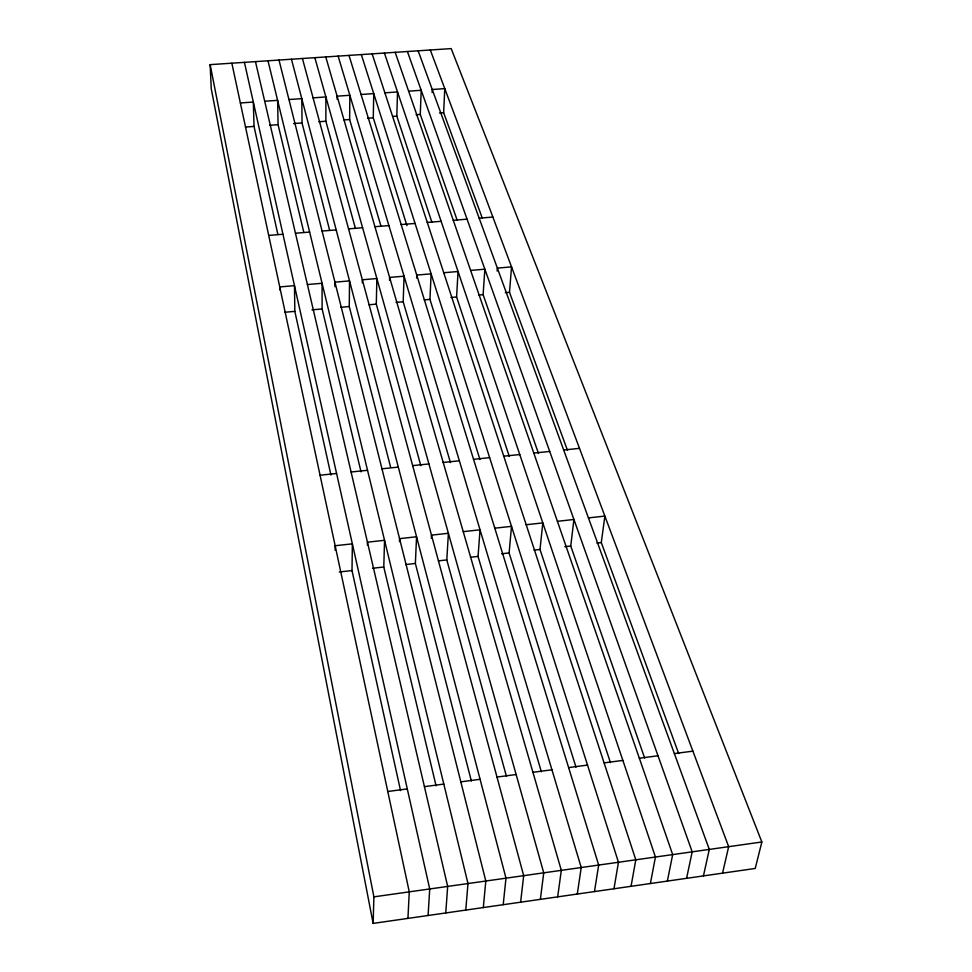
<?xml version="1.0" encoding="UTF-8"?>
<svg xmlns="http://www.w3.org/2000/svg" width="972" height="972" viewBox="0 0 972 972"><rect width="100%" height="100%" fill="white"/><g stroke="black" fill="none" stroke-linecap="round" stroke-linejoin="round"><path stroke-width="1.46" d="M355.412 228.396L325.875 121.233L325.887 96.957L313.081 97.856M334.927 286.691L334.951 282.159L349.531 280.896L349.264 306.532L390.635 467.301M337.102 99.205L337.126 96.179L349.859 95.28L349.628 119.52L381.012 226.294M335.133 550.176L335.158 545.729L352.362 543.834L352.01 570.564L400.537 790.588M362.301 282.803L362.349 279.79L376.869 278.527L376.298 304.139L420.815 465.661M406.94 225.638L373.272 117.806L373.746 93.604L361.049 94.491M367.392 545.146L367.452 542.182L384.548 540.298L383.782 567.004L436.088 785.874M389.529 280.434L389.614 277.433L404.06 276.182L403.186 301.745L450.461 462.587M373.139 923.4L373.904 896.852L210.146 64.638L451.178 48.6L761.854 841.983L755.232 868.458L373.139 923.4L211.24 88.707L210.146 64.638M431.847 222.114L396.819 116.105L397.524 91.939L384.888 92.826M399.456 541.611L399.565 538.646L416.563 536.775L415.372 563.456L471.371 781.051M457.095 220.049L420.281 114.417L421.204 90.275L408.617 91.161M416.623 278.089L416.745 275.076L431.118 273.837L429.952 299.376L479.949 459.525M432.127 92.522L432.248 89.509L444.775 88.622L443.633 112.728L482.233 217.983M407.948 918.394L409.261 891.846L231.846 63.192M431.337 538.099L431.483 535.135L448.396 533.288L446.804 559.921L506.461 776.397M509.292 456.476L456.597 297.007L458.055 271.504L443.742 272.743M428.093 915.503L429.721 888.955L244.422 62.354M538.476 453.45L483.108 294.65L484.858 269.183L470.618 270.423M445.759 912.951L447.667 886.415L255.466 61.625M497.142 271.091L497.36 268.102L511.539 266.875L509.498 292.305L567.502 450.437M541.343 771.768L478.042 556.421L480.047 529.801L463.231 531.648M465.77 910.084L467.982 883.548L267.993 60.786M575.995 767.175L509.109 552.934L511.515 526.35L494.797 528.185M483.315 907.556L485.806 881.021L279 60.057M610.44 762.607L540.007 549.459L542.813 522.912L526.18 524.734M503.192 904.701L505.987 878.166L291.466 59.231M520.615 902.186L523.689 875.663L302.426 58.502M644.667 758.075L570.734 546.009L573.93 519.485L557.393 521.308M540.359 899.355L543.737 872.832L314.855 57.676M678.687 753.567L601.291 542.583L604.876 516.083L588.437 517.894M557.673 896.864L561.318 870.341L325.766 56.947M577.283 894.046L581.22 867.534L338.135 56.121M594.475 891.567L598.679 865.056L348.997 55.404M613.964 888.773L618.459 862.261L361.317 54.578M631.047 886.318L635.797 859.807L372.142 53.861M650.389 883.536L655.444 857.025L384.414 53.047M667.363 881.094L672.673 854.595L395.191 52.33M686.584 878.324L692.186 851.837L407.402 51.516M703.449 875.906L709.293 849.407L418.142 50.799M722.548 873.16L728.672 846.673L430.304 49.985M373.904 896.852L761.854 841.983M387.779 791.5L407.292 788.912M424.424 786.652L443.815 784.088M460.825 781.84L480.083 779.289M496.984 777.053L516.132 774.526M532.923 772.303L551.938 769.788M568.62 767.576L587.525 765.086M604.098 762.886L622.87 760.408M639.345 758.233L657.995 755.766M674.361 753.592L692.902 751.149M339.277 571.998L352.01 570.564M372.531 568.268L383.782 567.004M405.591 564.55L415.372 563.456M438.457 560.868L446.804 559.921M470.497 557.26L478.042 556.421M501.613 553.773L509.109 552.934M534.041 550.128L540.007 549.459M564.805 546.677L570.734 546.009M596.869 543.081L601.291 542.583M320.055 475.211L336.591 473.498M351.099 472.003L367.538 470.302M381.96 468.808L398.313 467.107M412.663 465.624L428.919 463.948M443.196 462.465L459.367 460.789M473.558 459.331L489.645 457.654M503.763 456.196L519.765 454.544M533.798 453.086L549.715 451.445M563.675 450L579.506 448.359M284.626 312.279L294.832 311.368L330.917 474.992M311.963 309.849L322.109 308.95L361.049 471.87M340.613 307.31L349.264 306.532M369.117 304.771L376.298 304.139M396.041 302.377L403.186 301.745M424.266 299.874L429.952 299.376M450.935 297.505L456.597 297.007M478.88 295.026L483.108 294.65M505.294 292.681L509.498 292.305M307.419 284.541L322.072 283.277L322.109 308.95M268.722 235.418L282.961 234.252M295.464 233.231L309.631 232.077M322.072 231.057L336.178 229.902M348.559 228.882L362.605 227.727M374.925 226.719L388.897 225.577M401.169 224.568L415.08 223.439M427.291 222.43L441.13 221.3M453.28 220.304L467.07 219.174M479.16 218.178L492.877 217.06M245.466 127.04L254.032 126.421L277.87 234.483M269.56 125.303L278.077 124.683L303.811 232.357M293.544 123.566L302.025 122.958L329.63 230.23M318.84 121.743L325.875 121.233M344.015 119.921L349.628 119.52M367.683 118.207L373.272 117.806M392.652 116.409L396.819 116.105M416.125 114.708L420.281 114.417M439.49 113.019L443.633 112.728M240.363 102.959L253.328 102.048L254.032 126.421M264.7 101.246L277.615 100.347L278.077 124.683M288.951 99.545L301.794 98.646L302.025 122.958M279.815 289.96L279.754 286.934L294.48 285.659L294.832 311.368"/></g></svg>
